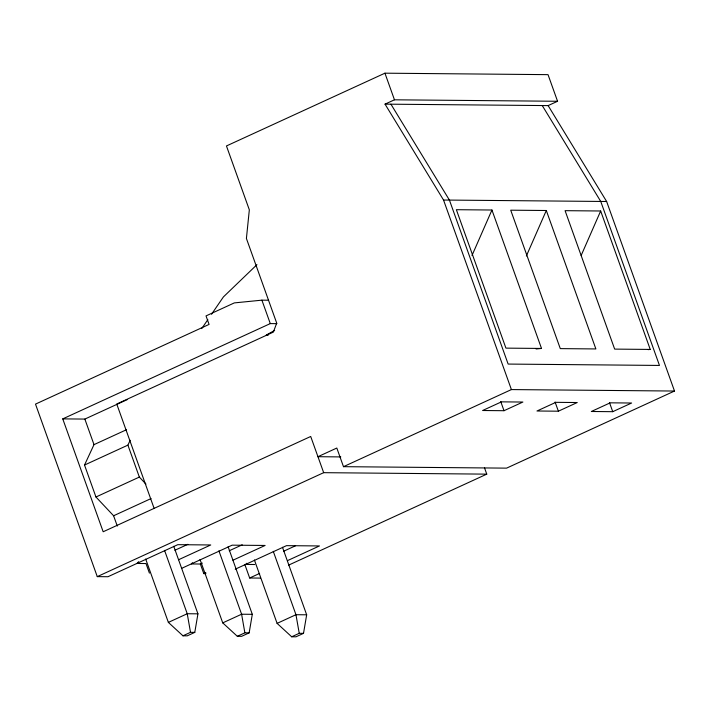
<?xml version="1.0" encoding="UTF-8"?>
<svg xmlns="http://www.w3.org/2000/svg" width="710" height="710" viewBox="0 0 710 710"><rect width="100%" height="100%" fill="white"/><g stroke="black" fill="none" stroke-linecap="round" stroke-linejoin="round"><path stroke-width="1.06" d="M145.674 559.01L168.368 622.395L182.958 635.805L187.245 635.841L194.788 632.379L197.939 613.83L173.755 546.292M200.042 559.498L222.736 622.883L237.326 636.293L241.604 636.329L249.157 632.867L252.307 614.319L228.123 546.78M254.402 559.986L277.104 623.38L291.686 636.781L295.972 636.817L303.516 633.356L306.667 614.807L282.482 547.268M471.99 255.511L491.941 210.018L456.361 209.698L505.928 348.131L541.508 348.45L491.941 210.018M526.359 255.999L546.309 210.506L510.721 210.187L560.288 348.619L595.876 348.938L546.309 210.506M581.162 255.476L600.669 210.994L565.089 210.675L614.656 349.107L650.236 349.427L600.669 210.994M117.292 526.066L113.6 515.762L95.957 497L84.517 465.05L94.004 444.637L126.549 429.692M84.517 465.05L127.906 445.126L130.17 440.271M201.746 328.561L207.852 319.633M211.518 314.281L223.135 297.321A4.597 4.074 -89.5 0 1 223.712 296.629L256.949 264.67M138.636 561.708L137.003 563.456L145.994 563.536L149.419 573.121M192.454 562.781L191.363 563.944L200.353 564.024L202.35 563.11M246.823 563.27L245.731 564.432L254.721 564.512M274.646 330.416L266.259 335.04L268.318 335.058M548.129 105.604L606.633 201.498L674.5 391.041L511.404 389.577L443.537 200.034L385.033 104.139L548.129 105.604L557.563 101.273L548.031 74.648L384.935 73.183L226.454 145.949L249.334 209.84L246.405 238.462L276.714 323.121L273.341 332.111L116.742 404.008L154.114 508.369M385.033 104.139L394.467 99.808L557.563 101.273M484.54 467.934L486.767 474.138L323.671 472.674L310.705 436.472L103.172 531.763L62.755 418.882L270.288 323.591L276.882 323.654M62.755 418.882L84.854 419.077L127.259 399.606M95.957 497L139.346 477.076L145.967 484.113M113.6 515.762L151.079 498.553M268.495 300.223L261.901 300.161L234.327 302.904L206.024 315.906L209.077 324.417L35.5 404.114L97.27 576.626L323.671 472.674M340.782 456.912L317.947 456.699L336.815 448.037L343.489 466.674L511.404 389.577M174.891 550.268L187.848 544.313M178.574 559.737L210.737 544.969L177.775 544.677L107.973 576.724L97.27 576.626M504.011 410.708L522.879 402.046L501.473 401.851L482.605 410.513L504.011 410.708L500.719 401.505M181.884 568.24L232.143 545.165L265.105 545.457L232.933 560.226M229.259 550.756L242.216 544.81M200.353 564.024L203.788 573.609L205.793 572.686M558.371 411.196L577.239 402.534L555.841 402.339L536.973 411.001L558.371 411.196L555.078 401.993M235.241 569.189L286.503 545.653L319.464 545.946L287.559 560.598M283.627 551.244L295.582 545.75M244.817 564.459L249.663 578.002L259.629 573.423M612.739 411.685L631.607 403.023L610.201 402.827L591.332 411.498L612.739 411.685L609.446 402.49M288.535 565.16L486.767 474.138M168.368 622.395L187.236 613.733L197.939 613.83M674.5 391.041L506.585 468.138L343.489 466.674M182.958 635.805L190.511 632.335L194.788 632.379M222.736 622.883L241.604 614.221L252.307 614.319M237.326 636.293L244.87 632.823L249.157 632.867M277.104 623.38L295.964 614.709L306.667 614.807M291.686 636.781L299.238 633.311L303.516 633.356M536.05 348.992L541.508 348.45M648.053 349.648L650.236 349.427M443.537 200.034L606.633 201.498M203.788 573.609L205.927 573.627M249.663 578.002L260.366 578.091M542.245 105.55L600.749 201.445L659.466 365.437L508.138 364.07L449.421 200.087L390.926 104.192M384.935 73.183L394.467 99.808M261.901 300.161L270.288 323.591M273.27 551.324L295.964 614.709L299.238 633.311M218.911 550.836L241.604 614.221L244.87 632.823M127.906 445.126L139.346 477.076M164.542 550.348L187.236 613.733L190.511 632.335M84.854 419.077L94.004 444.637"/></g></svg>
